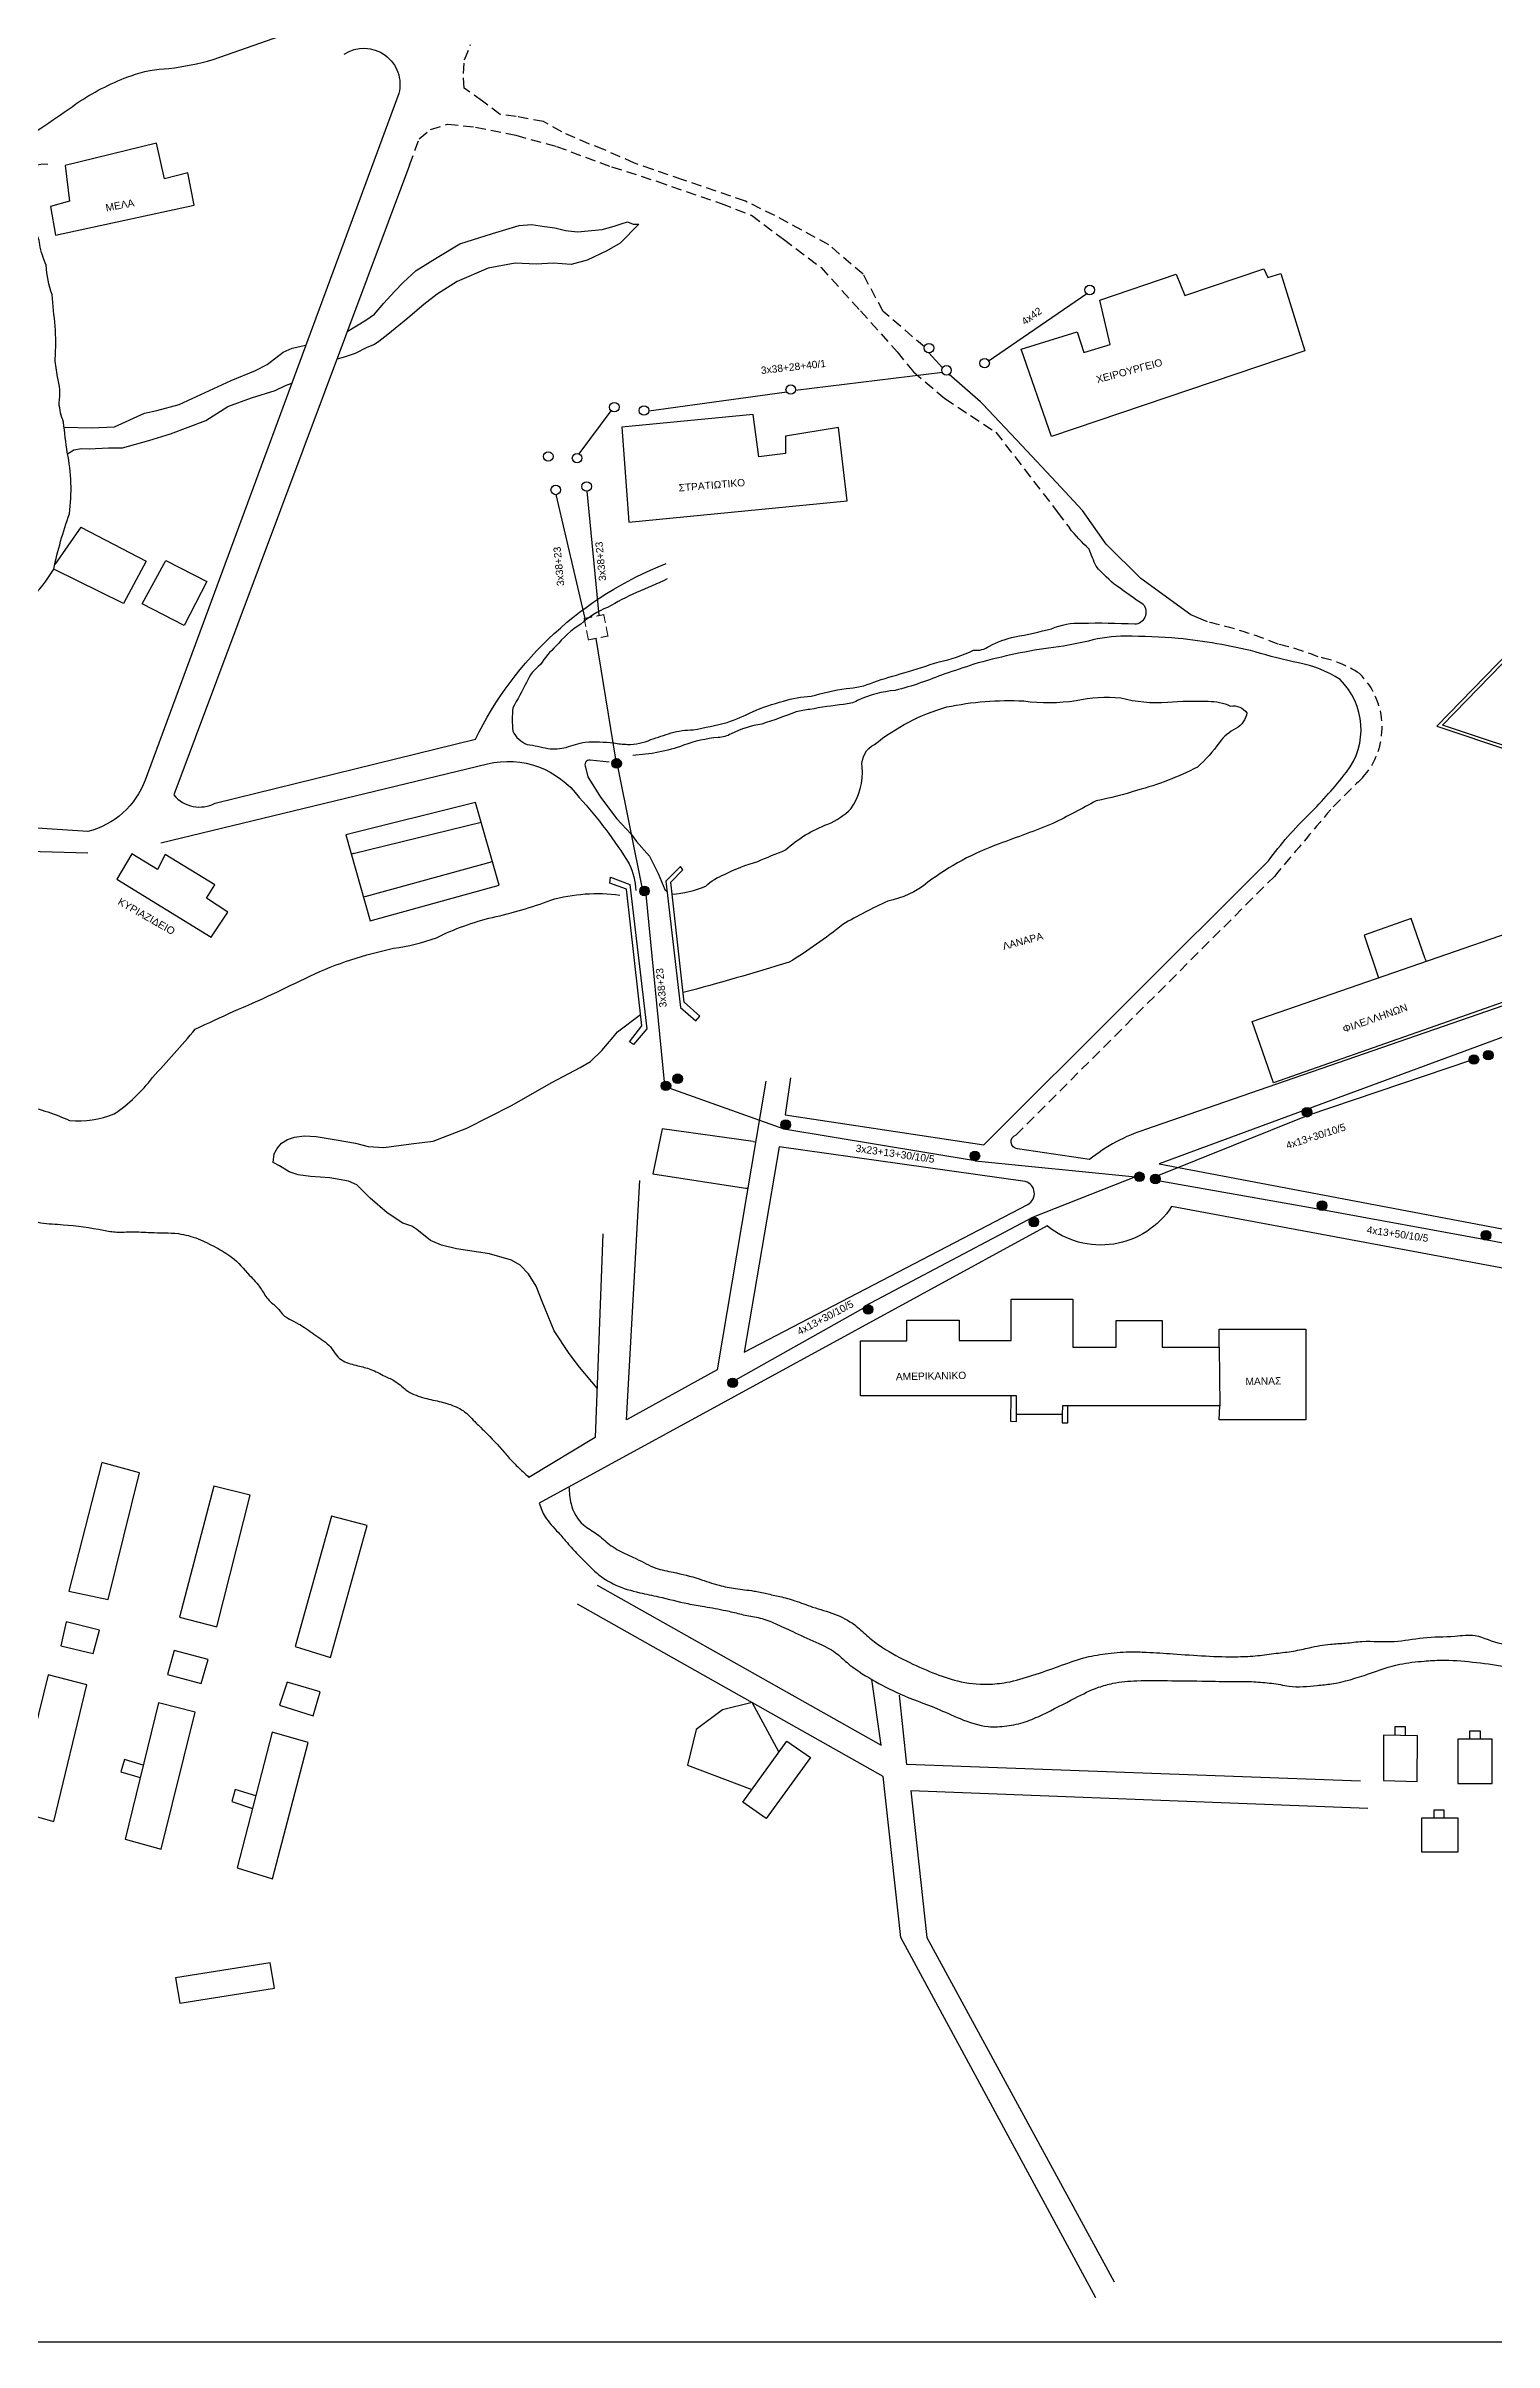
# Model space of a CAD drawing. Header units: millimetres. Extents: x 745 to 5694, y 762 to 3401.
# Drawn here: x 1076 to 1433, y 778 to 1344 of the extents above; entities that cross this region are included whole.
import ezdxf

# ---------------------------------------------------------------- set-up
doc = ezdxf.new("R2010")
doc.units = ezdxf.units.MM
doc.linetypes.add('DASHED', pattern=[19.05, 12.7, -6.35])
for name, color, linetype in [('Επιγραφές - Σχήματα', 7, 'Continuous'), ('Στύλος Ξύλινος', 7, 'Continuous'), ('Στύλος Ξύλινος @ 1', 7, 'Continuous'), ('Υπόβαθρο ΔΕΗ', 7, 'Continuous')]:
    doc.layers.add(name, color=color, linetype=linetype)
doc.styles.add('arial', font='ARIAL.TTF')
doc.styles.get("Standard").update_dxf_attribs({"font": 'ARIAL.TTF'})

# ---------------------------------------------------------------- blocks, each defined once
blk = doc.blocks.new('ΥΠΑΡΧΩΝ ΞΥΛΙΝΟΣ ΣΤΥΛΟΣ')
at = {"layer": 'Στύλος Ξύλινος'}
h = blk.add_hatch(color=7, dxfattribs=at)
h.paths.add_polyline_path([(-2.6, 0, 0.270008), (-1.3, -2.3), (1.3, 2.3, 0.576266)])
h.paths.add_polyline_path([(-1.3, -2.3, 0.574793), (2.6, 0, 0.268822), (1.3, 2.3)])
at = {"layer": 'Στύλος Ξύλινος', "color": 7}
blk.add_line((-1.3, -2.3), (1.3, 2.3), dxfattribs=at)
blk.add_circle((0, 0), 2.62, dxfattribs=at)
at = {"layer": 'Στύλος Ξύλινος', "flags": 4}
for tag, p in [('ΑΡΙΘΜΟΣ', (-4.9, 8.6)), ('ΤΥΠΟΣ', (-4.8, 3.4))]:
    blk.add_attdef(tag, p, '', height=4, dxfattribs=at)
blk = doc.blocks.new('ΠΡΟΒΛΕΠΟΜΕΝΟΣ ΞΥΛΙΝΟΣ ΣΤΥΛΟΣ')
at = {"layer": 'Στύλος Ξύλινος', "color": 7}
blk.add_circle((0, 0), 2.62, dxfattribs=at)
at = {"layer": 'Στύλος Ξύλινος', "flags": 4}
for tag, p in [('ΤΥΠΟΣ', (-6.8, 2.2)), ('ΑΡΙΘΜΟΣ', (-6.5, 7))]:
    blk.add_attdef(tag, p, '', height=4, dxfattribs=at)

msp = doc.modelspace()

# ---------------------------------------------------------------- hatches: boundary and pattern name
at = {"layer": 'Επιγραφές - Σχήματα', "ltscale": 0.2}
h = msp.add_hatch(color=7, dxfattribs=at)
h.paths.add_polyline_path([(1213.94, 1201.69), (1213.52, 1203.86), (1212.96, 1203.76), (1212.79, 1203.47), (1213.32, 1203.57), (1213.7, 1201.65)])
h.paths.add_polyline_path([(1214.6, 1198.36), (1214.11, 1200.82), (1213.87, 1200.78), (1214.3, 1198.56), (1212.85, 1198.27), (1213.12, 1198.07)])
h.paths.add_polyline_path([(1213.12, 1198.07), (1212.85, 1198.27), (1212.63, 1198.23), (1212.68, 1197.99)])
h.paths.add_polyline_path([(1211.7, 1197.79), (1211.66, 1198.04), (1209.73, 1197.66), (1209.7, 1197.82), (1209.5, 1197.54), (1209.54, 1197.37)])
h.paths.add_polyline_path([(1209.7, 1197.82), (1209.3, 1199.88), (1209.05, 1199.83), (1209.5, 1197.54)])
h.paths.add_polyline_path([(1209.13, 1200.75), (1208.75, 1202.67), (1210.64, 1203.04), (1210.59, 1203.29), (1208.46, 1202.87), (1208.88, 1200.7)])
h.paths.add_polyline_path([(1212.79, 1203.47), (1212.96, 1203.76), (1211.6, 1203.49), (1211.65, 1203.24)])

# ---------------------------------------------------------------- linework, layer by layer
at = {"layer": 'Επιγραφές - Σχήματα', "color": 7, "ltscale": 0.2}
for p, q in [((1308.09, 1266.17), (1332.38, 1282.82)), ((1260.62, 1259.04), (1296.82, 1263.45)), ((1224.54, 1253.94), (1258.51, 1258.59)), ((1207.4, 1243.34), (1215.28, 1253.9)), ((1201.65, 1233.3), (1208.77, 1202.74)), ((1212.25, 1203.57), (1209.36, 1234.13)), ((1211.45, 1197.87), (1216.29, 1168.16)), ((1216.85, 1166.01), (1222.9, 1136.21)), ((1223.79, 1134.84), (1228.31, 1088.69)), ((1229.43, 1087.23), (1257.76, 1077.13)), ((1257.76, 1077.13), (1304.88, 1069.33))]:
    msp.add_line(p, q, dxfattribs=at)
at = {"layer": 'Επιγραφές - Σχήματα'}
msp.add_lwpolyline([(780.39, 1891.51), (3073.89, 1891.51), (3073.89, 778.3), (780.39, 778.3)], close=True, dxfattribs=at)
at = {"layer": 'Επιγραφές - Σχήματα', "ltscale": 0.2}
msp.add_lwpolyline([(1426.85, 1093.96), (1386.76, 1080.34), (1350.05, 1065.59)], dxfattribs=at)
at = {"layer": 'Επιγραφές - Σχήματα', "color": 7, "ltscale": 0.2}
for points in [[(1304.89, 1069.24), (1344.34, 1065.27), (1319.13, 1055.36), (1277.71, 1033.45)], [(1348.95, 1064.5), (1390.28, 1057.21), (1430.51, 1049.84), (1472.92, 1041.7), (1509.86, 1036.34)], [(1245.77, 1015.2), (1278.01, 1033.3)]]:
    msp.add_lwpolyline(points, dxfattribs=at)
at = {"layer": 'Υπόβαθρο ΔΕΗ'}
for points in [[(1023.27, 1367.91, 0.035572), (1039.37, 1347.4, -0.059654), (1045.69, 1341.09, -0.136119), (1048.38, 1335.36, 0.589984), (1069.06, 1319.68, 0.005504), (1084.38, 1330.15, -0.056694), (1097.01, 1336.46, -0.079776), (1106.32, 1338.2, 0.035539), (1117.21, 1340.43, 0.000037), (1143.51, 1349.58, 0.45007)], [(1149.5, 1341.78, -0.687001), (1162.93, 1332.04), (1100.49, 1163, -0.246293), (1086.38, 1150.28, 7.925856)], [(1086.38, 1150.28), (1026.28, 1154.29, -0.214138), (1025.78, 1171.71, -0.230158), (1038.59, 1186.99, -0.039798), (1052.54, 1193.3, -0.015623), (1061.53, 1198.66, 0.092852), (1072.06, 1207.48, 0.067424), (1077.98, 1214.92, -0.03273), (1081.82, 1228.56, 0.085176), (1081.31, 1243.64, -0.010944), (1080.4, 1251.1, -0.068054), (1079.28, 1255.87, 0.11046), (1078.88, 1262.33, -0.010652), (1078.29, 1266.68, 0.04249), (1078.29, 1274.76, 0.004748), (1077.56, 1282.54, -0.072057), (1076.11, 1289.76, -0.052572), (1074.53, 1294.9, 0.184939), (1072.88, 1298.26, 0.121329), (1071.42, 1300.79, -0.008365), (1070.5, 1305.47, -0.635971), (1076.5, 1314.7, -2.069696)], [(1165.58, 1314.44), (1107.56, 1159.32, 0.35141), (1117.74, 1157.27), (1181.84, 1173.04, -0.188311), (1228.75, 1216.28, -0.720097)], [(1229.05, 1212.52, -0.014667), (1221.52, 1209.17, 0.025301), (1214.35, 1205.51, 0.088187), (1207.75, 1201.36, 0.081004), (1201.65, 1195.96, 0.05777), (1197.81, 1191.42, 0.121743), (1194.38, 1187.04, -0.011385), (1191.02, 1180.74, 0.052211), (1191.02, 1175.06, 0.197446), (1194.59, 1171.78, -0.011613), (1199.66, 1170.75, 0.076447), (1204.18, 1171.02, -0.040501), (1208.83, 1172.33, -0.04832), (1215.89, 1172.12, 0.037875), (1219.25, 1171.78, 0.114266), (1225, 1172.94, -0.000904), (1230, 1174.58, -0.077901), (1235.46, 1175.33, 0.011998), (1243.81, 1177.18, 0.02339), (1250.05, 1179.78, -0.052148), (1257.65, 1182.38, -0.071614), (1264.5, 1183.61, -0.038208), (1273.13, 1185.53, 0.089457), (1279.91, 1187.1, -0.016982), (1287.35, 1189.38, 0.004002), (1295.98, 1192.12, 0.066473), (1304.47, 1194.99, 0.182363), (1308.37, 1195.95, -0.069787), (1314.68, 1198.27, 0.018246), (1323.69, 1200.27, -0.109522), (1331.16, 1201.64, -0.018136), (1344.17, 1201.43, 0.636049), (1346.29, 1206.22, -0.018241), (1339.84, 1210.72, -0.056228), (1334.71, 1215.63, -0.026208), (1332.93, 1219.87, -0.031575), (1328.07, 1225.07, -2.11847)], [(1259.44, 1089.63), (1258.12, 1080.58), (1307.01, 1073.18), (1377.1, 1143.11, -0.044504), (1387.18, 1154.63, 0.031413), (1396.3, 1164.93, 0.381645), (1394.74, 1187.74, 0.0935), (1384.54, 1191.85, -0.026079), (1373.82, 1194.58, 0.03627), (1354.88, 1197.85, 0.018951), (1341.89, 1198.43, 0.061919), (1332.77, 1197.23, -0.035053), (1322.96, 1195.5, 0.033179), (1304.52, 1191.51, -0.008353), (1297.37, 1189.13, -0.03203), (1285.21, 1185.04, 0.094248), (1275.9, 1182.55, -0.102277), (1272.49, 1181.63, 0.01636), (1264.19, 1180.38, 0.027558), (1260.78, 1179.81, -0.018819), (1252.38, 1176.78, 0.080929), (1244.79, 1174.38, -0.128287), (1241.59, 1173.46, 0.066955), (1233.05, 1171.54, -0.075646), (1220.54, 1169.07, 10.278782)], [(1086.38, 1145.01), (969.1, 1148.28, -0.03972), (939.18, 1151.83), (787.16, 1189.55)], [(1230.25, 1134.89, 0.079868), (1238.52, 1136.85, -0.098752), (1243.16, 1139.73, -0.046996), (1251.32, 1142.96, 0.000089), (1258.19, 1145.78, -0.095591), (1268.59, 1152.14, 0.103397), (1274.27, 1155.93, 0.178457), (1277.03, 1166.23, -0.313784), (1280.08, 1171.74, -0.099972), (1297.88, 1180.98, -0.063765), (1316.84, 1182.47, 0.066981), (1329.73, 1182.56, -0.081033), (1340.71, 1183.2, 0.077274), (1352.22, 1182.14, -0.033168), (1362.26, 1182.38, -0.106583), (1367.78, 1181.22, -0.284357), (1371.78, 1179.54, -0.244099), (1369.1, 1175.7, 0.114097), (1365.02, 1172.26, -0.060352), (1359.6, 1166.18, -0.054415), (1344.82, 1160.48, -0.030277), (1334.71, 1157.87, -0.007792), (1324, 1152.27, -0.006525), (1310.8, 1147.28, 0.076719), (1293.22, 1137.8, -0.125622), (1283.36, 1133.2, 0.021758), (1272.27, 1127.43, -0.034696), (1259.08, 1118.11, -0.010375), (1232.94, 1110.65, 0.513258)], [(1104.37, 1147.52), (1184.77, 1166.96, -0.303197), (1207.38, 1158.67, -0.047949), (1219.68, 1142.37, -0.088936), (1221.32, 1135.8, 2.049572)], [(1214.79, 1167.37), (1210.08, 1167.91, 0.627676), (1208.95, 1166.13), (1209.53, 1163.75), (1212.6, 1158.74), (1216.62, 1153.42), (1220.18, 1149.65), (1221.52, 1147.86), (1224.67, 1144.28), (1226.8, 1139.98), (1228.42, 1136.07), (1228.98, 1135.64)], [(1008.06, 1096.9, -0.020622), (1021.88, 1096.64, -0.0965), (1031.81, 1092.76, 0.003364), (1039.08, 1089.28, -0.007246), (1047.07, 1087.52, 0.053498), (1054.02, 1088.08, -0.077807), (1058.64, 1086.54, -0.001619), (1070.91, 1082.82, -0.045567), (1081.89, 1079.17, 0.111879), (1092.88, 1080.75, 0.079314), (1102.29, 1089.72, 0.01109), (1112.84, 1101.64, -0.004632), (1122.32, 1106.04, 0.016629), (1141, 1114.72, -0.056658), (1161.68, 1121.56, 0.052354), (1172.19, 1124.17, -0.053347), (1186.03, 1129.17, 0.0378), (1200.36, 1133.42, -0.105435), (1217.38, 1134.64, -3.796893)], [(1486.8, 1125.34), (1346.82, 1076.92, 0.092866), (1333.01, 1069.52), (1315.33, 1072.2, -0.834388), (1314.94, 1075.58)], [(1317.22, 1064.12), (1256.61, 1072.69), (1248.01, 1022.11), (1317.81, 1058.45, 0.680292), (1317.22, 1064.12, -7.305141)], [(1463.91, 1037.34), (1353.25, 1057.97, -0.447291), (1322.63, 1053.18), (1197.48, 984.93)]]:
    msp.add_lwpolyline(points, format="xyb", dxfattribs=at)
at = {"layer": 'Υπόβαθρο ΔΕΗ', "linetype": 'DASHED', "ltscale": 0.2}
for points in [[(1292.37, 1269.71), (1282.24, 1278.34), (1277.27, 1287.58), (1268.86, 1294.79), (1255.57, 1302.02), (1248.3, 1305.52), (1232.92, 1310.81), (1225.52, 1313.36), (1220.98, 1314.92), (1213.47, 1318.24), (1209.88, 1319.63), (1203.06, 1322.6), (1198.58, 1325.18), (1191.81, 1326.38), (1187.88, 1326.87), (1183.57, 1330.21), (1179.04, 1333.38), (1178.86, 1336.99), (1179.15, 1340.37), (1180.63, 1344.14)], [(1165.58, 1314.44), (1168, 1320.93), (1170.79, 1323.23), (1175.01, 1324.51), (1181.87, 1323.79), (1191.8, 1321.77), (1201.74, 1319.03), (1215.35, 1314.03), (1226.52, 1310.45), (1242.34, 1304.95), (1249.82, 1302.07), (1257.67, 1296.16), (1266.92, 1289.22), (1276.63, 1278.54), (1285.65, 1268.48), (1289.66, 1263.54), (1297.41, 1256.96), (1309.96, 1248.67), (1325.1, 1229.06), (1328.07, 1225.07)]]:
    msp.add_lwpolyline(points, dxfattribs=at)
at = {"layer": 'Υπόβαθρο ΔΕΗ'}
for points in [[(1080.75, 1314.34), (1081.88, 1305.58), (1077.16, 1304.26), (1078.41, 1297.22), (1112.57, 1304.58), (1111, 1312.57), (1105.25, 1311.09), (1103.25, 1319.84), (1080.75, 1314.34)], [(1150.25, 1273.46), (1154.83, 1276.23), (1156.97, 1277.74), (1159.3, 1280.41), (1161.85, 1283.32), (1164.02, 1285.53), (1167.24, 1288.49), (1172.42, 1291.69), (1177.94, 1295.01), (1186.05, 1297.62), (1192.62, 1299.57), (1195.59, 1299.79), (1198.83, 1299.35), (1201.37, 1299), (1203.97, 1298.34), (1206.94, 1298.01), (1213.01, 1298.57), (1216, 1299.36), (1217.71, 1299.95), (1219.23, 1300.47), (1220.64, 1299.88), (1222.06, 1299.92), (1217.45, 1295.21), (1214.21, 1293.34), (1209.36, 1291.02), (1205.42, 1289.94), (1200.94, 1290.27), (1196.76, 1290.04), (1191.57, 1290.26), (1184.97, 1289.04), (1177.29, 1285.75), (1172.42, 1282.62), (1169.13, 1280.09), (1165.17, 1276.74), (1160.26, 1272.73), (1158.03, 1271.03), (1156.98, 1270.23), (1155.08, 1269.5), (1152.24, 1268.03), (1149.25, 1267.08), (1147.7, 1266.64)], [(1354.4, 1287.6), (1356.47, 1282.28), (1375.98, 1288.92), (1376.94, 1286.79), (1380.16, 1287.76), (1386.04, 1268.72), (1323.7, 1247.58), (1316.23, 1269.07), (1330.01, 1273.41), (1331.64, 1268.31), (1338.14, 1270.26), (1335.59, 1281.17), (1354.4, 1287.6)], [(1522.51, 1283.02), (1418.55, 1176.23), (1603.2, 1114.44), (1632.09, 1160.35)], [(1630.95, 1160.8), (1602.52, 1115.81), (1419.95, 1176.49), (1522.61, 1282.05)], [(1080.53, 1249.87), (1087.17, 1249.69), (1092.92, 1250.01), (1100.34, 1253.35), (1103.38, 1253.98), (1108.88, 1255.51), (1121.68, 1261.4), (1127.66, 1263.85), (1130.57, 1265.33), (1134.5, 1268.4), (1136.7, 1269.32), (1140.03, 1270.07)], [(1296.81, 1264.5), (1293.5, 1268.18)], [(1306.2, 1256.16), (1298.44, 1262.9)], [(1081.38, 1243.3), (1082.96, 1244.29), (1084.79, 1244.65), (1086.68, 1244.58), (1091.46, 1244.82), (1094.93, 1244.82), (1101.37, 1246.64), (1106.71, 1248.29), (1115.39, 1251.53), (1120.84, 1254.99), (1126.66, 1257.14), (1132.49, 1258.96), (1135.01, 1260.17), (1136.59, 1260.75)], [(1362.06, 1201.93), (1357.99, 1203.64), (1345.65, 1212.65), (1337.1, 1221.11), (1331.31, 1229.38), (1324.81, 1236.33), (1316.38, 1245.36), (1306.8, 1255.53), (1306.2, 1256.16)], [(1273.32, 1231.78), (1271.26, 1249.81), (1258.17, 1247.7), (1258.17, 1243.43), (1251.64, 1242.57), (1250.2, 1253.02), (1217.84, 1249.88), (1219.61, 1226.46), (1273.32, 1231.78)], [(1084.62, 1225.3), (1100.77, 1216.86), (1095.19, 1206.46), (1077.98, 1214.92)], [(1084.62, 1225.3), (1078.24, 1216.11)], [(1105.61, 1217.05), (1115.67, 1211.92), (1110.08, 1201.05), (1099.71, 1206.41), (1105.61, 1217.05)], [(1149.93, 1149.49), (1155.87, 1128.35), (1187.69, 1137.14), (1181.82, 1157.46), (1149.93, 1149.49)], [(1151.68, 1144.86), (1183.23, 1152.59)], [(1105.39, 1144.65), (1103.52, 1141), (1097.21, 1144.78), (1093.49, 1138.61), (1116.75, 1124.26), (1120.81, 1130.44), (1115.56, 1133.89), (1117.62, 1137.21), (1105.39, 1144.65)], [(1151.68, 1144.86), (1151.26, 1144.76)], [(1154.66, 1134.3), (1186.02, 1142.94)], [(1214.89, 1137.61), (1215.08, 1139.09), (1219.87, 1137.23), (1224.06, 1101.76), (1220.76, 1097.83), (1219.79, 1098.55), (1222.81, 1102.45), (1219, 1136.14), (1214.89, 1137.61)], [(1232.91, 1140.9), (1232.28, 1141.7), (1228.7, 1138.06), (1232.33, 1106.96), (1236.06, 1103.7), (1237.08, 1104.85), (1233.2, 1108.31), (1229.92, 1137.8), (1232.91, 1140.9)], [(1154.66, 1134.3), (1154.23, 1134.18)], [(1455.02, 1115.36), (1378.38, 1088.44), (1373.13, 1103.53), (1447.14, 1129.1), (1448.75, 1124.71), (1451.51, 1125.62), (1455.02, 1115.36)], [(1415.71, 1119), (1412.28, 1128.93), (1400.67, 1124.8), (1404.18, 1114.26)], [(1495.57, 1122.05), (1350.19, 1068.45), (1492.69, 1041.48)], [(1415.71, 1119), (1415.94, 1118.32)], [(1211.76, 1013.23), (1207.43, 1018.37), (1204.91, 1021.78), (1201.19, 1027.31), (1198.27, 1034.58), (1196.77, 1038.32), (1194.87, 1041.38), (1192.85, 1043.51), (1190.7, 1044.76), (1185.28, 1046.27), (1177.15, 1047.58), (1173.44, 1048.46), (1170.76, 1049.63), (1167.37, 1052.26), (1166.13, 1053.09), (1163.93, 1053.85), (1160.11, 1056.43), (1155.87, 1060.04), (1152.59, 1063.32), (1150.56, 1064.18), (1145.93, 1065.02), (1141.24, 1065.32), (1138.2, 1065.77), (1135.98, 1066.49), (1133.54, 1067.99), (1131.98, 1068.77), (1132.25, 1070.91), (1132.97, 1072.26), (1134.05, 1073.55), (1135.52, 1074.48), (1137.3, 1075.05), (1139.65, 1075.36), (1142.59, 1075.24), (1147.53, 1074.37), (1152.3, 1073.53), (1155.41, 1072.76), (1159.3, 1072.51), (1165.97, 1073.42), (1171.39, 1074.09), (1179.67, 1077.27), (1190.66, 1082.85), (1200.59, 1088.51), (1207.63, 1092.21), (1210.12, 1093.65), (1212.96, 1096.38), (1215.72, 1099.66), (1216.82, 1100.98), (1222.49, 1105.21)], [(1253.37, 1088.81), (1241.35, 1017.7), (1219.03, 1005.43), (1222.33, 1064.33)], [(1250.22, 1073.98), (1227.82, 1077.12), (1225.48, 1066.05), (1248.9, 1062.39)], [(1250.22, 1073.98), (1250.85, 1073.89)], [(1248.9, 1062.39), (1248.33, 1062.48)], [(1213.19, 1051.25), (1211.3, 1001.08), (1194.99, 991.26)], [(1315.06, 1005.02), (1315.06, 1011.3), (1276.64, 1011.3), (1276.64, 1024.86), (1288.07, 1024.86), (1288.07, 1029.99), (1300.92, 1029.99), (1300.92, 1025), (1313.78, 1025), (1313.78, 1035.13), (1328.92, 1035.13), (1328.92, 1023.29), (1339.63, 1023.29), (1339.63, 1029.85), (1350.92, 1029.85), (1350.92, 1023.29), (1365, 1023.29), (1365.09, 1008.87), (1326.35, 1008.87), (1326.32, 1006.78), (1315.06, 1006.78)], [(1365, 1023.29), (1364.97, 1027.72), (1386.29, 1027.72), (1386.29, 1005.45), (1365, 1005.45), (1365.09, 1008.87)], [(1313.68, 1011.3), (1313.62, 1005.12), (1315.06, 1005.02)], [(1326.32, 1006.78), (1326.32, 1004.66), (1327.7, 1004.66), (1327.7, 1008.87)], [(1099.13, 992.36), (1089.82, 994.9), (1081.72, 963.25), (1091.39, 961.2), (1099.13, 992.36)], [(1126.37, 986.9), (1117.43, 989.08), (1108.97, 956.83), (1118.15, 954.41), (1126.37, 986.9)], [(1155.17, 979.41), (1146.34, 981.7), (1137.4, 949.58), (1146.1, 946.92), (1155.17, 979.41)], [(1211.78, 964.71), (1281.72, 925.27), (1279.46, 941.47)], [(1089.28, 953.66), (1081.06, 955.71), (1079.73, 949.79), (1087.71, 947.86), (1089.28, 953.66)], [(1334.57, 789.16), (1286.58, 877.91), (1282.21, 917.57), (1206.99, 960.05)], [(1116, 946.41), (1107.66, 948.58), (1105.97, 942.67), (1114.31, 940.49), (1116, 946.41)], [(1086.14, 940.2), (1076.64, 942.61), (1068.42, 909.21), (1077.98, 906.47), (1086.14, 940.2)], [(1143.56, 938.44), (1135.46, 940.85), (1133.53, 935.18), (1141.87, 932.52), (1143.56, 938.44)], [(1112.81, 933.47), (1103.74, 935.7), (1095.53, 902.12), (1104.39, 899.71), (1112.81, 933.47)], [(1256.56, 923.66), (1249.97, 935.78), (1242.64, 933.97), (1236.21, 929.14), (1234.07, 920.39), (1249.91, 914.38)], [(1399.73, 916.47), (1288.05, 920.56), (1286.22, 937.61)], [(1140.63, 925.96), (1131.73, 928.51), (1123.16, 895.08), (1131.81, 892.37), (1140.63, 925.96)], [(1413.82, 927.57), (1405.4, 927.76), (1405.4, 916.63), (1413.7, 916.38), (1413.82, 927.57)], [(1410.82, 927.64), (1410.82, 929.85), (1408.22, 929.85), (1408.21, 927.7)], [(1429.32, 926.79), (1429.32, 928.78), (1426.61, 928.78), (1426.61, 926.79)], [(1100, 920.39), (1095.37, 921.74), (1094.46, 918.7), (1099.25, 917.34)], [(1264.33, 922.23), (1253.41, 907.22), (1247.65, 911.24), (1258.48, 926.33), (1264.33, 922.23)], [(1432.23, 915.9), (1432.23, 926.79), (1423.76, 926.79), (1423.76, 915.87), (1432.23, 915.9)], [(1127.72, 912.85), (1122.67, 914.38), (1121.86, 911.42), (1126.9, 909.67)], [(1401.56, 909.71), (1289.04, 914.08), (1292.98, 877.91), (1339.13, 793.1)], [(1423.73, 898.98), (1414.91, 898.98), (1414.91, 907.4), (1423.76, 907.4), (1423.73, 898.98)], [(1420.4, 907.4), (1420.4, 909.29), (1417.79, 909.29), (1417.86, 907.4)], [(1132.34, 865.49), (1131.29, 871.74), (1107.97, 868), (1109.02, 861.75), (1132.34, 865.49)]]:
    msp.add_lwpolyline(points, dxfattribs=at)
at = {"layer": 'Υπόβαθρο ΔΕΗ', "linetype": 'DASHED', "ltscale": 0.2}
msp.add_lwpolyline([(1314.94, 1075.58), (1378.56, 1139.27, -0.00066), (1392.44, 1155.74, -0.011914), (1400.26, 1163.54, 0.403986), (1399.52, 1189.23, 0.0935), (1389.32, 1193.34, 0.040144), (1379.53, 1196.43, 0.04264), (1362.06, 1201.93)], format="xyb", dxfattribs=at)
at = {"layer": 'Υπόβαθρο ΔΕΗ'}
for points in [[(1752.79, 1133.46), (1750.62, 1137.04), (1750.87, 1144.29), (1752, 1147.38), (1751.88, 1151.48), (1747.84, 1154.32), (1740.78, 1159.84), (1739.16, 1163.08), (1737.18, 1166.3), (1734.24, 1169.8), (1732.93, 1170.98), (1730.8, 1172.01), (1726.98, 1176.59), (1722.37, 1181.54), (1717.92, 1185.98), (1715.33, 1188.39), (1712.83, 1192.2), (1710.5, 1196.72), (1708.15, 1202.05), (1704.65, 1208.8), (1703.06, 1211.24), (1699.85, 1215.43), (1695.87, 1219.24), (1698.13, 1217.01), (1693.74, 1220.9), (1690.16, 1223.78), (1688.64, 1224.98), (1684.92, 1230.11), (1681.56, 1234.95), (1680.31, 1236.7), (1678.25, 1236.99), (1674.65, 1238.72), (1672.92, 1240.85), (1671.28, 1242.96), (1668.94, 1246.57), (1667.4, 1249.67), (1662.13, 1253.98), (1659.03, 1255.66), (1656.13, 1256.87), (1654.11, 1257.81), (1651.03, 1260.3), (1646.81, 1265.13), (1646.47, 1266.61), (1645.79, 1275.47), (1644.84, 1277.95), (1641.57, 1282.81), (1639.56, 1284.91), (1636.99, 1285.71), (1634.83, 1286.83), (1631.94, 1288.88), (1630.94, 1290.08), (1629.94, 1292.01), (1629.77, 1294.43), (1630.41, 1297.01), (1629.57, 1300.64), (1626.97, 1303.03), (1624.21, 1304.1), (1622.55, 1304.61), (1620.36, 1306.38), (1616.42, 1315.37), (1614.46, 1318.02), (1609.46, 1320.83), (1606.03, 1323.68), (1602.86, 1327.57), (1602.25, 1329.55), (1601.06, 1333.26), (1599.47, 1336.89), (1596.25, 1339.99), (1593.47, 1341.79), (1591.34, 1342.18), (1589.12, 1343.86), (1587.12, 1346.15), (1583.57, 1348.28), (1580.41, 1352.46), (1578.44, 1355.71), (1577.72, 1356.89), (1576.68, 1359.67), (1576.24, 1360.92), (1575.15, 1361.07), (1572.64, 1364.24), (1570.99, 1365.11), (1568.79, 1370.38), (1567.25, 1375.85), (1565.86, 1378.15), (1562.54, 1380.08), (1559, 1380.85), (1555.83, 1381.8), (1553.5, 1383.62), (1552.14, 1385.23), (1551.42, 1387.66), (1550.19, 1390.64), (1548.5, 1392.53), (1542.48, 1398), (1536.63, 1404.27), (1531.62, 1410.35), (1529.55, 1412.27), (1526.8, 1413.13), (1524.74, 1414.29), (1521.02, 1418.34), (1517.52, 1421.07), (1515.23, 1426.24), (1513.86, 1429.7), (1511.93, 1431.53), (1507.47, 1433.85), (1503.88, 1435.24), (1500.48, 1437.23), (1498.7, 1438.4), (1496.24, 1442.04), (1494.33, 1444.95), (1493.33, 1448.21), (1491.12, 1452.24), (1489.04, 1455.61), (1487.58, 1456.82), (1484.85, 1458.65), (1482.33, 1459.75), (1478.57, 1460.91), (1475.02, 1462.21), (1471.45, 1464.84), (1470.04, 1466.01), (1466.63, 1470.73), (1464.25, 1473.88), (1459.99, 1478.08), (1457.49, 1479.47), (1453.1, 1481.92), (1450.37, 1483.37), (1448.22, 1484.08), (1444.03, 1487.77), (1442.91, 1489), (1439.85, 1494.56), (1437.59, 1496.79), (1434.33, 1498.13), (1431.18, 1498.79), (1426.35, 1502.46), (1422.93, 1506.33), (1420.69, 1510.37), (1419.16, 1514.23), (1417.93, 1517.76), (1416.59, 1519.61), (1413.4, 1522.41), (1409.61, 1524.98), (1405.89, 1527.59), (1402.76, 1530.44), (1399.62, 1533.7), (1395.03, 1538.88), (1391.76, 1543.45), (1389.82, 1546.32), (1387.29, 1550.08), (1385.15, 1554.51), (1383.57, 1558.78), (1380.87, 1562.91), (1376.89, 1565.86), (1374.5, 1567.42), (1371.03, 1571.59), (1367.59, 1574.57), (1363.04, 1577.65), (1358.5, 1582.28), (1351.76, 1587.32), (1347.75, 1591.27), (1342.87, 1596.37), (1339.84, 1602.43), (1337.26, 1605.77), (1329.87, 1611.46), (1325.85, 1613.33), (1315.43, 1619.55), (1310.34, 1623.76), (1305.43, 1628.17), (1303.89, 1630.56), (1301.61, 1632.32), (1297.53, 1634.82), (1292.64, 1637.42), (1289.65, 1639.41), (1286.65, 1643.8), (1283.94, 1649.21), (1282.14, 1654.63), (1278.59, 1661.21), (1277.22, 1663.18), (1272.99, 1666.36), (1269.38, 1669.42), (1265.98, 1672.93), (1263.75, 1676.91), (1262.97, 1677.97), (1260.94, 1679.11), (1256.91, 1680.87), (1254.23, 1682.56), (1250.77, 1685.08), (1247.32, 1688.11), (1246.69, 1690.81), (1243.44, 1692.08), (1242.03, 1690.53), (1241.34, 1686.1)], [(1284.1, 1575.96), (1286.51, 1574.43), (1291.28, 1567.6), (1293.52, 1565.78), (1299.82, 1563.42), (1304.18, 1559.79), (1306.51, 1555.38), (1307.18, 1550.47), (1309.34, 1546.89), (1313.18, 1544.56), (1315.51, 1542.23), (1317.53, 1538.92), (1326.49, 1530.65), (1332.34, 1526.41), (1336.15, 1522.61), (1340.18, 1515.25), (1342.64, 1507.49), (1344.58, 1503.68), (1355.21, 1495.07), (1363.56, 1487.81), (1366.21, 1485.08), (1369.3, 1483.82), (1371.78, 1483.71), (1374.92, 1480.88), (1377.16, 1477.09), (1378.14, 1473.98), (1378.49, 1472.27), (1379.05, 1469.33), (1381.51, 1466.69), (1383.63, 1464.92), (1387.62, 1462.37), (1390.82, 1460.25), (1392.66, 1456.85), (1393.51, 1454.17), (1394.6, 1452.04), (1396.28, 1450.9), (1402.01, 1448.17), (1404.69, 1446.32), (1406.07, 1443.75), (1406.56, 1441.16), (1407.91, 1438.46), (1409.61, 1437), (1414.26, 1434.9), (1418.7, 1433.57), (1420.03, 1432.7), (1421.87, 1429.42), (1421.7, 1424.95), (1421.89, 1422.04), (1423.11, 1419.74), (1424.29, 1418.88), (1428, 1418.12), (1430.9, 1417.33), (1432.71, 1415.15), (1434.67, 1410.87), (1436.06, 1408.44), (1439.19, 1404.64), (1443.49, 1401.38), (1447.07, 1398.28), (1451.08, 1394.4), (1453.65, 1392.41), (1455.87, 1391.19), (1457.37, 1389.99), (1460.2, 1386.49), (1461.59, 1385.17), (1463.62, 1383.85), (1465.68, 1381.75), (1467.48, 1378.71), (1468.86, 1376.12), (1470.38, 1372.2), (1472.15, 1370.27), (1474.73, 1367.24), (1476.17, 1362.74), (1477.22, 1358.65), (1479.52, 1355.8), (1482.13, 1354.95), (1484.39, 1353.16), (1486.54, 1349.04), (1488.24, 1345.6), (1492.11, 1343.4), (1493.89, 1341.93), (1496.13, 1339.12), (1497.08, 1335.8), (1498.42, 1331), (1499.29, 1329.92), (1504.32, 1327.45), (1506.78, 1326.27), (1514.04, 1321.49), (1515.01, 1318.78), (1515.27, 1316.2), (1517.23, 1314.41), (1519.72, 1313.68), (1521.49, 1313.65), (1523.73, 1313.28), (1528.14, 1310.53), (1530.39, 1307.24), (1530.84, 1304.72), (1529.84, 1302.86), (1529.88, 1300.94), (1528.97, 1297.76), (1529.49, 1295.44), (1533.23, 1293.89), (1538.79, 1293), (1541.82, 1292.34), (1544.39, 1288.91), (1544.42, 1282.4), (1545.22, 1279.01), (1548.75, 1275.62), (1551.21, 1275.37), (1552.38, 1275), (1555.75, 1271.23), (1558.88, 1268.36), (1560.29, 1265.47), (1560.69, 1261.61), (1561.65, 1258.2), (1563.93, 1257.06), (1566.56, 1255.76), (1570.01, 1255.15), (1571.67, 1253.55), (1572.26, 1251.95), (1573.3, 1248.09), (1574.82, 1245.6), (1578.33, 1243.06), (1581.9, 1241.6), (1584.49, 1240.23), (1585.71, 1238.11), (1587.01, 1234.6), (1587.37, 1232.32), (1587.74, 1230.22), (1589.15, 1227.44), (1591.29, 1226.36), (1594.74, 1225.87), (1597.23, 1225.28), (1599.54, 1223.11), (1600.91, 1220.43), (1601.07, 1217.55), (1600.62, 1215.37), (1601.21, 1213.62), (1602.53, 1212.53), (1605.43, 1211.52), (1609.54, 1210.96), (1611.79, 1210.04), (1613.49, 1208.76), (1616.28, 1204.17), (1616.84, 1202.5), (1617.91, 1200.26), (1620.54, 1197.45), (1622.65, 1196.24), (1625.38, 1195.48), (1627.5, 1194.07), (1629.27, 1192.64), (1629.11, 1190.28), (1628.44, 1188.38), (1628.7, 1187.48), (1629.81, 1185.36), (1632.44, 1183.14), (1634.32, 1181.28), (1635.37, 1179.34), (1635.57, 1178.11), (1636.21, 1176.73), (1638.2, 1175.21), (1640.26, 1174.78), (1641.07, 1174.83), (1643.01, 1173.29), (1644.93, 1171.07), (1646.43, 1170.67), (1647.54, 1170.79), (1648.36, 1170.97), (1650.22, 1170.34), (1650.99, 1169.07), (1651.34, 1167.64), (1650.15, 1166.04), (1649.86, 1165.54), (1649.98, 1165.45), (1649.99, 1164.32), (1649.89, 1162.69), (1649.08, 1160.82), (1649.67, 1158.8), (1651.35, 1157.37), (1654.29, 1157.08), (1658.47, 1157.46), (1661.42, 1157.41), (1663.37, 1155.81), (1664.4, 1153.54), (1663.96, 1152.09), (1662.48, 1150.68), (1661.76, 1148.28), (1661.8, 1147.39), (1663.43, 1145.77), (1666.1, 1145.19), (1669.36, 1144.06), (1671.83, 1142.23), (1672.96, 1139.85), (1673.95, 1136.9), (1675.9, 1132.86), (1676.63, 1131.27), (1678.55, 1129.67), (1680.85, 1128), (1682.94, 1124.9), (1684, 1123.2), (1685.04, 1120.15), (1686, 1118.15), (1687.52, 1116.91), (1689.46, 1116.1), (1690.59, 1115.75), (1692.87, 1115.26), (1696.26, 1113.24), (1698.07, 1111.36), (1699.06, 1108.62), (1699.64, 1106.82), (1700.5, 1105.44), (1703.46, 1103.31), (1705.3, 1102.72), (1708.59, 1100.39)], [(1002.66, 1069.14), (1009.75, 1063.26), (1016.08, 1056.33), (1019.14, 1053.72), (1024.94, 1051.61), (1030.55, 1050.3), (1036.06, 1050.26), (1040.94, 1050.82), (1046.66, 1051.17), (1051.24, 1051.02), (1059.09, 1052.24), (1064.02, 1053.33), (1068.62, 1054.32), (1072.09, 1054.42), (1074.8, 1053.98), (1080.31, 1053.49), (1090.21, 1052.13), (1093.53, 1051.66), (1097.15, 1051.75), (1101.83, 1051.55), (1108.68, 1051.28), (1113.53, 1050), (1117.94, 1047.87), (1121.77, 1045.49), (1126.22, 1041), (1128.89, 1037.89), (1130.72, 1035.19), (1133.42, 1032.56), (1134.56, 1031.19), (1135.13, 1030.76), (1137.03, 1029.72), (1139.28, 1028.45), (1142.98, 1025.88), (1146.49, 1022.93), (1147.57, 1021.34), (1149.24, 1019.96), (1152.82, 1018.75), (1156.05, 1017.84), (1159.54, 1016.17), (1162.05, 1014.9), (1165.2, 1012.47), (1169.34, 1010.79), (1173.37, 1009.84), (1177.06, 1008.63), (1178.85, 1007.64), (1181.63, 1005.02), (1184.13, 1002.55), (1188.87, 997.49), (1190.94, 995.15), (1193.49, 992.68), (1194.99, 991.26)], [(1197.48, 984.93), (1198.97, 981.57), (1202.25, 977.65), (1204.45, 975.11), (1207.04, 972.27), (1209.81, 969.49), (1212.56, 966.99), (1216.26, 964.8), (1222.28, 962.85), (1226.89, 961.85), (1234.14, 960.16), (1238.19, 959.44), (1243.49, 958.45), (1245.13, 958.08), (1248.68, 957.23), (1252.4, 956.49), (1256.1, 955.05), (1260.53, 953.01), (1266.4, 950.32), (1270.44, 948.12), (1273.34, 945.63), (1279.46, 941.47), (1286.32, 937.94), (1295.44, 934.33), (1301.16, 931.84), (1308.1, 929.89), (1312.71, 930.05), (1317.22, 931.05), (1321.39, 932.8), (1329.46, 936.89), (1335.29, 939.56), (1338.79, 940.54), (1344.66, 941.17), (1353.29, 941.19), (1363.18, 941.06), (1366.74, 940.99), (1371.31, 941.01), (1375.69, 940.77), (1380.07, 940.22), (1382.17, 939.82), (1389.08, 940.03), (1392.65, 940.42), (1401.77, 942.88), (1409.48, 945.23), (1415.45, 946.01), (1419.6, 946.25), (1427.36, 945.78), (1435.18, 944.66), (1443.14, 942.78), (1446.13, 942.08), (1450.85, 941.36)], [(1204.84, 988.94), (1205.36, 984.75), (1208.43, 979.54), (1211.7, 977.3), (1214.82, 974.76), (1218.63, 972.48), (1221.49, 971.18), (1226.26, 968.91), (1230.54, 967.88), (1236.9, 966.26), (1241.82, 964.68), (1245.86, 963.87), (1250.35, 963.27), (1253.52, 962.63), (1256.77, 961.91), (1260.48, 960.89), (1264.86, 959.33), (1270.23, 957.6), (1275.21, 954.91), (1278.22, 952.3), (1281.22, 949.91), (1287.95, 946.06), (1294.48, 943.14), (1300.54, 941.12), (1307.95, 940.32), (1312.64, 940.78), (1319.11, 942.54), (1325.41, 944.69), (1331.61, 946.8), (1336.87, 947.8), (1342.79, 948.28), (1347.09, 948.2), (1353.6, 947.8), (1361.63, 947.27), (1369.57, 947.09), (1374.45, 947.35), (1379.01, 947.93), (1383.23, 948.48), (1387.17, 949.3), (1392.35, 950.17), (1396.07, 950.44), (1400.19, 950.85), (1408.03, 950.84), (1415.22, 951.76), (1423.03, 952.17), (1427.99, 952.29), (1434.38, 950.33), (1441.28, 949.98), (1445.14, 948.18), (1447.91, 946.87), (1449.75, 946.15)]]:
    msp.add_spline(points, degree=3, dxfattribs=at)

# ---------------------------------------------------------------- block references
at = {"layer": 'Στύλος Ξύλινος @ 1', "ltscale": 40, "xscale": 0.4499999999998181, "yscale": 0.4499999999998181, "zscale": 0.4499999999998181}
for name, p in [('ΠΡΟΒΛΕΠΟΜΕΝΟΣ ΞΥΛΙΝΟΣ ΣΤΥΛΟΣ', (1333.09, 1283.68)), ('ΠΡΟΒΛΕΠΟΜΕΝΟΣ ΞΥΛΙΝΟΣ ΣΤΥΛΟΣ', (1293.5, 1269.36)), ('ΠΡΟΒΛΕΠΟΜΕΝΟΣ ΞΥΛΙΝΟΣ ΣΤΥΛΟΣ', (1307.19, 1265.65)), ('ΠΡΟΒΛΕΠΟΜΕΝΟΣ ΞΥΛΙΝΟΣ ΣΤΥΛΟΣ', (1297.82, 1263.9)), ('ΠΡΟΒΛΕΠΟΜΕΝΟΣ ΞΥΛΙΝΟΣ ΣΤΥΛΟΣ', (1216.01, 1254.82)), ('ΠΡΟΒΛΕΠΟΜΕΝΟΣ ΞΥΛΙΝΟΣ ΣΤΥΛΟΣ', (1259.47, 1259.16)), ('ΠΡΟΒΛΕΠΟΜΕΝΟΣ ΞΥΛΙΝΟΣ ΣΤΥΛΟΣ', (1223.32, 1254)), ('ΠΡΟΒΛΕΠΟΜΕΝΟΣ ΞΥΛΙΝΟΣ ΣΤΥΛΟΣ', (1199.75, 1242.68)), ('ΠΡΟΒΛΕΠΟΜΕΝΟΣ ΞΥΛΙΝΟΣ ΣΤΥΛΟΣ', (1206.85, 1242.27)), ('ΠΡΟΒΛΕΠΟΜΕΝΟΣ ΞΥΛΙΝΟΣ ΣΤΥΛΟΣ', (1201.6, 1234.45)), ('ΠΡΟΒΛΕΠΟΜΕΝΟΣ ΞΥΛΙΝΟΣ ΣΤΥΛΟΣ', (1209.22, 1235.28)), ('ΥΠΑΡΧΩΝ ΞΥΛΙΝΟΣ ΣΤΥΛΟΣ', (1216.58, 1167.09)), ('ΥΠΑΡΧΩΝ ΞΥΛΙΝΟΣ ΣΤΥΛΟΣ', (1223.44, 1135.66)), ('ΥΠΑΡΧΩΝ ΞΥΛΙΝΟΣ ΣΤΥΛΟΣ', (1427.69, 1094.16)), ('ΥΠΑΡΧΩΝ ΞΥΛΙΝΟΣ ΣΤΥΛΟΣ', (1431.25, 1095.24)), ('ΥΠΑΡΧΩΝ ΞΥΛΙΝΟΣ ΣΤΥΛΟΣ', (1228.73, 1087.68)), ('ΥΠΑΡΧΩΝ ΞΥΛΙΝΟΣ ΣΤΥΛΟΣ', (1231.62, 1089.43)), ('ΥΠΑΡΧΩΝ ΞΥΛΙΝΟΣ ΣΤΥΛΟΣ', (1386.6, 1081.18)), ('ΥΠΑΡΧΩΝ ΞΥΛΙΝΟΣ ΣΤΥΛΟΣ', (1258.21, 1078.11)), ('ΥΠΑΡΧΩΝ ΞΥΛΙΝΟΣ ΣΤΥΛΟΣ', (1304.81, 1070.43)), ('ΥΠΑΡΧΩΝ ΞΥΛΙΝΟΣ ΣΤΥΛΟΣ', (1345.33, 1065.29)), ('ΥΠΑΡΧΩΝ ΞΥΛΙΝΟΣ ΣΤΥΛΟΣ', (1349.26, 1064.74)), ('ΥΠΑΡΧΩΝ ΞΥΛΙΝΟΣ ΣΤΥΛΟΣ', (1390.3, 1058.18)), ('ΥΠΑΡΧΩΝ ΞΥΛΙΝΟΣ ΣΤΥΛΟΣ', (1319.33, 1054.16)), ('ΥΠΑΡΧΩΝ ΞΥΛΙΝΟΣ ΣΤΥΛΟΣ', (1430.68, 1050.87)), ('ΥΠΑΡΧΩΝ ΞΥΛΙΝΟΣ ΣΤΥΛΟΣ', (1278.52, 1032.62)), ('ΥΠΑΡΧΩΝ ΞΥΛΙΝΟΣ ΣΤΥΛΟΣ', (1245.17, 1014.53))]:
    msp.add_blockref(name, p, dxfattribs=at)

# ---------------------------------------------------------------- texts
at = {"layer": 'Επιγραφές - Σχήματα', "char_height": 1.8, "width": 69.1904, "attachment_point": 1, "style": 'arial'}
for s, insert, rotation in [('ΜΕΛΑ', (1090.59, 1304.79), 10.5458), ('ΧΕΙΡΟΥΡΓΕΙΟ', (1334.51, 1262.45), 15.1022), ('ΣΤΡΑΤΙΩΤΙΚΟ', (1231.76, 1235.83), 4.799), ('ΚΥΡΙΑΖΙΔΕΙΟ', (1094.46, 1134.06), 330.3944), ('ΛΑΝΑΡΑ', (1311.44, 1122.87), 15.1022), ('ΦΙΛΕΛΛΗΝΩΝ', (1395.15, 1102.39), 19.5687), ('ΑΜΕΡΙΚΑΝΙΚΟ', (1285.33, 1016.96), 1.1258), ('ΜΑΝΑΣ', (1371.42, 1015.78), 1.1258)]:
    msp.add_mtext(s, dxfattribs=dict(at, insert=insert, rotation=rotation))
at = {"layer": 'Επιγραφές - Σχήματα', "color": 7, "char_height": 1.8, "width": 69.1904, "attachment_point": 1, "style": 'arial'}
for s, insert, rotation in [('4x42', (1316.05, 1276.4), 35.4756), ('3x38+28+40/1', (1252.03, 1264.76), 6.3226), ('3x38+23', (1212.23, 1211.93), 95.4588), ('3x38+23', (1201.91, 1210.68), 95.4588), ('3x38+23', (1227.14, 1106.9), 95.4588), ('4x13+30/10/5', (1381.2, 1073.8), 17.8704), ('3x23+13+30/10/5', (1275.61, 1073.25), 351.8707), ('4x13+50/10/5', (1401.46, 1053.17), 351.8707), ('4x13+30/10/5', (1260.77, 1027.81), 27.8937)]:
    msp.add_mtext(s, dxfattribs=dict(at, insert=insert, rotation=rotation))

doc.saveas('drawing.dxf')
